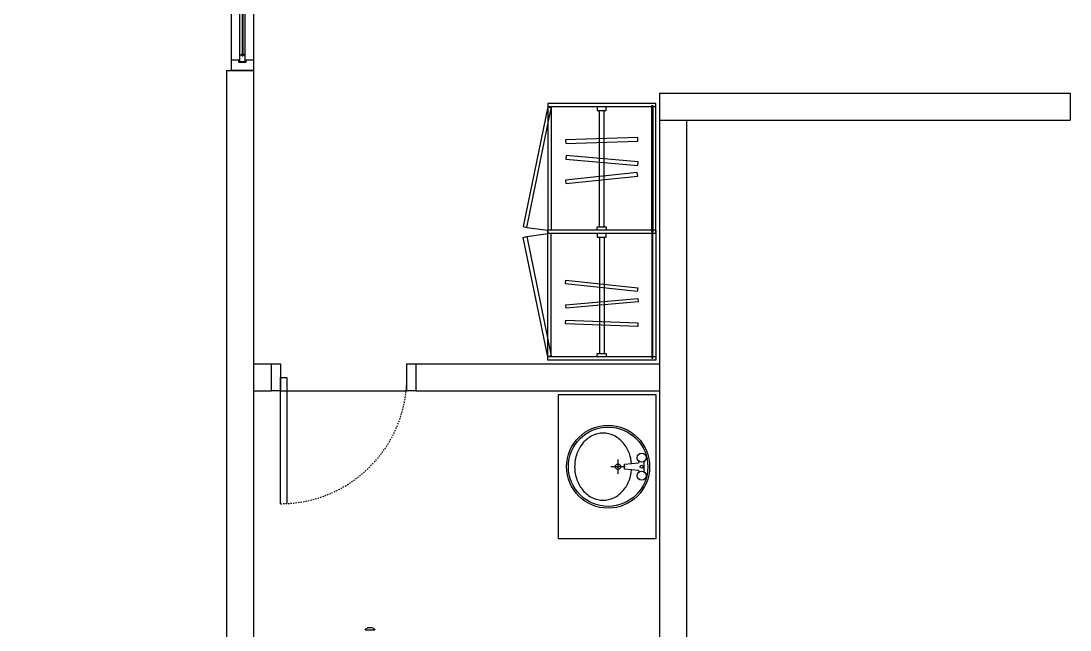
# Model space of a CAD drawing. Header units: millimetres. Extents: x 13515 to 183937, y -33900 to -660.
# Drawn here: x 118576.5 to 118667.5, y -19335.1 to -19282.3 of the extents above; entities that cross this region are included whole.
import ezdxf

# ---------------------------------------------------------------- set-up
doc = ezdxf.new("R2010")
doc.units = ezdxf.units.MM
doc.header["$LTSCALE"] = 100
doc.header["$MEASUREMENT"] = 0
doc.linetypes.add('HID', pattern=[2.5, 1.5, -1])
doc.layers.get('0').update_dxf_attribs({"linetype": 'CONTINUOUS'})
for name, color, linetype in [('DOOR', 4, 'CONTINUOUS'), ('DOOR(OPEN ELE)', 5, 'CONTINUOUS'), ('ELE9', 9, 'CONTINUOUS'), ('TOI', 12, 'CONTINUOUS'), ('WIN', 4, 'CONTINUOUS')]:
    doc.layers.add(name, color=color, linetype=linetype)

# ---------------------------------------------------------------- blocks, each defined once
blk = doc.blocks.new('A$C48A05D18')
at = {"color": 8}
blk.add_wipeout([(50, 100), (175, 100), (175, 1000), (50, 1000)], dxfattribs=at).dxf.layer = 'WIN'
at = {"layer": 'WIN'}
for p, q in [((175, 1000), (50, 1000)), ((50, 940), (50, 1000)), ((175, 940), (175, 1000)), ((50, 160), (50, 940)), ((50, 940), (94, 940)), ((94, 953), (134, 953)), ((94, 953), (94, 940)), ((99, 950), (129, 950)), ((99, 950), (99, 912)), ((129, 950), (129, 912)), ((134, 953), (134, 940)), ((134, 940), (175, 940)), ((175, 160), (175, 940)), ((99, 912), (99, 188)), ((129, 912), (129, 188)), ((99, 188), (99, 150)), ((129, 188), (129, 150)), ((50, 160), (50, 100)), ((50, 160), (94, 160)), ((94, 147), (94, 160)), ((94, 147), (134, 147)), ((99, 150), (129, 150)), ((134, 147), (134, 160)), ((134, 160), (175, 160)), ((175, 160), (175, 100)), ((50, 100), (175, 100))]:
    blk.add_line(p, q, dxfattribs=at)
at = {"layer": 'WIN', "color": 8}
for p, q in [((99, 912), (109, 912)), ((109, 912), (111, 917.5)), ((111, 917.5), (117, 917.5)), ((112, 184.5), (112, 915.5)), ((112, 915.5), (116, 915.5)), ((116, 184.5), (116, 915.5)), ((119, 912), (117, 917.5)), ((119, 912), (129, 912)), ((225, 550), (0, 550)), ((99, 188), (109, 188)), ((109, 188), (111, 182.5)), ((111, 182.5), (117, 182.5)), ((112, 184.5), (116, 184.5)), ((119, 188), (117, 182.5)), ((119, 188), (129, 188))]:
    blk.add_line(p, q, dxfattribs=at)
for centre, start, end in [((114, 912), 180, 250.52878), ((114, 912), 289.47122, 0), ((114, 188), 109.47122, 180), ((114, 188), 0, 70.52878)]:
    blk.add_arc(centre, 6, start, end, dxfattribs=at)
blk = doc.blocks.new('A$C154D126E')
at = {"layer": 'TOI'}
for p, q in [((259.3, 430), (200.7, 430)), ((203.8, 402), (200.7, 402)), ((216, 321), (208.8, 397.5)), ((251.2, 397.5), (244, 321)), ((259.3, 402), (256.2, 402)), ((244, 321), (216, 321)), ((230, 325), (230, 245)), ((270, 285), (190, 285))]:
    blk.add_line(p, q, dxfattribs=at)
for centre, radius in [((230, 230), 230), ((230, 230), 220), ((180, 416), 25), ((230, 416), 8), ((280, 416), 25), ((230, 285), 15)]:
    blk.add_circle(centre, radius, dxfattribs=at)
for centre, radius, start, end in [((230, 142.1), 218.4, 94.63774, 109.38487), ((203.8, 397), 5, 5.39095, 90), ((230, 142.1), 218.4, 70.61513, 85.36226), ((256.2, 397), 5, 90, 174.60905), ((203.6, 190.5), 162.4, 130.34665, 154.00528), ((219.6, 171.6), 187.1, 109.38487, 130.34665), ((240.4, 171.6), 187.1, 49.65335, 70.61513), ((256.4, 190.5), 162.4, 25.99472, 49.65335), ((178.9, 202.5), 134.9, 154.00528, 180), ((281.1, 202.5), 134.9, 0, 25.99472), ((178.9, 202.5), 134.9, 180, 205.99472), ((281.1, 202.5), 134.9, 334.00528, 0), ((203.6, 214.5), 162.4, 205.99472, 229.65335), ((256.4, 214.5), 162.4, 310.34665, 334.00528), ((219.6, 233.4), 187.1, 229.65335, 250.61513), ((240.4, 233.4), 187.1, 289.38487, 310.34665), ((230, 262.9), 218.4, 250.61513, 270), ((230, 262.9), 218.4, 270, 289.38487)]:
    blk.add_arc(centre, radius, start, end, dxfattribs=at)
blk = doc.blocks.new('A$C5E8D039A')
at = {"layer": 'DOOR'}
for points in [[(-25, 750), (-25, 800), (125, 800), (125, 750)], [(-25, 0), (-25, 50), (125, 50), (125, 0)]]:
    blk.add_lwpolyline(points, close=True, dxfattribs=at)
blk.add_lwpolyline([(750, 50), (50, 50), (50, 85), (749.2, 85)], dxfattribs=at)
at = {"layer": 'DOOR(OPEN ELE)', "linetype": 'HID', "ltscale": 0.05}
blk.add_arc((50, 50), 700, 0, 90, dxfattribs=at)
blk = doc.blocks.new('FGHJ')
at = {"layer": 'ELE9'}
for p, q in [((36998704.1, 61513.3), (36998104.1, 61513.3, 0)), ((36998704.1, 61513.3, 0), (36998104.1, 61513.3, 0)), ((36998104.1, 61513.3, 0), (36998104.1, 60793.3, 0)), ((36998704.1, 61513.3, 0), (36998104.1, 61513.3, 0)), ((36998704.1, 60793.3, 0), (36998704.1, 61513.3, 0)), ((36998104.1, 61495.3, 0), (36997969.1, 60833.1, 0)), ((36997988.1, 60826.8, 0), (36998123.1, 61489.1, 0)), ((36998704.1, 61495.3, 0), (36998104.1, 61495.3, 0)), ((36998123.1, 61489.1, 0), (36998104.1, 61495.3, 0)), ((36998124.1, 61495.3, 0), (36998124.1, 60811.3, 0)), ((36998391.6, 60831.3, 0), (36998391.6, 61475.3, 0)), ((36998416.6, 60831.3, 0), (36998416.6, 61475.3, 0)), ((36998682.1, 60802.3, 0), (36998682.1, 61502.5, 0)), ((36998682.1, 61502.5, 0), (36998686.1, 61502.5, 0)), ((36998686.1, 61502.5, 0), (36998686.1, 60802.3, 0)), ((36997969.1, 60833.1, 0), (36997988.1, 60826.8, 0)), ((36997988.1, 60826.8, 0), (36998104.1, 60811.3, 0)), ((36997969.1, 60771.6, 0), (36997988.1, 60777.9, 0)), ((36998104.1, 60109.3, 0), (36997969.1, 60771.6, 0)), ((36997988.1, 60777.9, 0), (36998104.1, 60793.3, 0)), ((36997988.1, 60777.9, 0), (36998123.1, 60115.6, 0)), ((36998704.1, 60811.3, 0), (36998104.1, 60811.3, 0)), ((36998104.1, 60811.3, 0), (36998104.1, 60793.3, 0)), ((36998104.1, 60091.3, 0), (36998104.1, 60811.3, 0)), ((36998704.1, 60811.3, 0), (36998104.1, 60811.3, 0)), ((36998104.1, 60793.3, 0), (36998104.1, 60811.3, 0)), ((36998704.1, 60793.3, 0), (36998104.1, 60793.3, 0)), ((36998704.1, 60793.3, 0), (36998104.1, 60793.3, 0)), ((36998704.1, 60811.3, 0), (36998124.1, 60811.3, 0)), ((36998704.1, 60793.3, 0), (36998124.1, 60793.3, 0)), ((36998124.1, 60109.3, 0), (36998124.1, 60793.3, 0)), ((36998391.6, 60773.3, 0), (36998391.6, 60129.3, 0)), ((36998416.6, 60773.3, 0), (36998416.6, 60129.3, 0)), ((36998686.1, 60802.3, 0), (36998682.1, 60802.3, 0)), ((36998682.1, 60802.3, 0), (36998682.1, 60102.2, 0)), ((36998686.1, 60802.3, 0), (36998682.1, 60802.3, 0)), ((36998686.1, 60102.2, 0), (36998686.1, 60802.3, 0)), ((36998704.1, 60793.3, 0), (36998704.1, 60811.3, 0)), ((36998704.1, 60811.3, 0), (36998704.1, 60091.3, 0)), ((36998704.1, 60811.3, 0), (36998704.1, 60793.3, 0)), ((36998123.1, 60115.6, 0), (36998104.1, 60109.3, 0)), ((36998704.1, 60109.3, 0), (36998104.1, 60109.3, 0)), ((36998704.1, 60091.3), (36998104.1, 60091.3, 0)), ((36998704.1, 60091.3, 0), (36998104.1, 60091.3, 0)), ((36998704.1, 60091.3, 0), (36998104.1, 60091.3, 0)), ((36998682.1, 60102.2, 0), (36998686.1, 60102.2, 0))]:
    blk.add_line(p, q, dxfattribs=at)
at = {"layer": 'ELE9', "ltscale": 0.1}
for points in [[(37030999.1, 67646.3), (37004299.1, 67646.3, 0.414214), (36980799.1, 44146.3), (36980799.1, 24146.3)], [(37030999.1, 67346.3), (37004299.1, 67346.3, 0.414214), (36981099.1, 44146.3), (36981099.1, 24146.3)]]:
    blk.add_lwpolyline(points, format="xyb", dxfattribs=at)
for points in [[(36996324.1, 61696.3), (36996324.1, 57146.3)], [(36996474.1, 61696.3), (36996474.1, 57146.3)], [(36998724.1, 61571.3), (37000999.1, 61571.3)], [(36998724.1, 61571.3), (36998724.1, 57146.3)], [(37000999.1, 61571.3), (37000999.1, 61421.3)], [(36998724.1, 61421.3), (37000999.1, 61421.3)], [(36998874.1, 61421.3), (36998874.1, 57146.3)], [(36996474.1, 60071.3), (36996574.1, 60071.3)], [(36997374.1, 60071.3), (36998724.1, 60071.3)], [(36996474.1, 59921.3), (36996574.1, 59921.3)], [(36996624.1, 59921.3), (36997324.1, 59921.3)], [(36997374.1, 59921.3), (36998724.1, 59921.3)]]:
    blk.add_lwpolyline(points, dxfattribs=at)
at = {"layer": 'ELE9', "elevation": 0}
for points in [[(36998429.1, 61495.3), (36998379.1, 61495.3), (36998379.1, 61475.3), (36998429.1, 61475.3)], [(36998603.2, 61326), (36998203.5, 61312.1), (36998204.2, 61292.1), (36998603.9, 61306)], [(36998605, 61190.6), (36998206.6, 61225.4), (36998204.8, 61205.5), (36998603.3, 61170.6)], [(36998600.9, 61131.5), (36998203.1, 61089.7), (36998205.2, 61069.8), (36998603, 61111.6)], [(36998429.1, 60811.3), (36998379.1, 60811.3), (36998379.1, 60831.3), (36998429.1, 60831.3)], [(36998429.1, 60793.3), (36998379.1, 60793.3), (36998379.1, 60773.3), (36998429.1, 60773.3)], [(36998600.9, 60473.1), (36998203.1, 60515), (36998205.2, 60534.8), (36998603, 60493)], [(36998605, 60414.1), (36998206.6, 60379.2), (36998204.8, 60399.2), (36998603.3, 60434)], [(36998603.2, 60278.7), (36998203.5, 60292.6), (36998204.2, 60312.6), (36998603.9, 60298.6)], [(36998429.1, 60109.3), (36998379.1, 60109.3), (36998379.1, 60129.3), (36998429.1, 60129.3)]]:
    blk.add_lwpolyline(points, close=True, dxfattribs=at)
at = {"layer": 'ELE9'}
blk.add_lwpolyline([(36998164.1, 59101.3), (36998164.1, 59901.3), (36998704.1, 59901.3), (36998704.1, 59101.3)], close=True, dxfattribs=at)
blk.add_lwpolyline([(36997093, 58596.3, -0.106445), (36997098.7, 58604.5, 0.296117), (36997106.4, 58609.2, -0.043036), (36997110.3, 58610.3), (36997128.8, 58610.3, -0.249566), (36997146, 58596.3)], format="xyb", close=True, dxfattribs=at)
at = {"layer": 'ELE9', "rotation": 270}
blk.add_blockref('A$C5E8D039A', (36996574.1, 60046.3), dxfattribs=at)
at = {"layer": 'ELE9', "ltscale": 0.1, "rotation": 270}
blk.add_blockref('A$C154D126E', (36998209.1, 59731.3), dxfattribs=at)
at = {"layer": 'ELE9', "ltscale": 1000, "xscale": -1, "rotation": 180}
blk.add_blockref('A$C48A05D18', (36996299.1, 62696.3), dxfattribs=at)
at = {"layer": 'ELE9', "ltscale": 0.1}
blk.add_lwpolyline([(36996324.1, 61696.3), (36996474.1, 61696.3)], dxfattribs=at)

msp = doc.modelspace()

# ---------------------------------------------------------------- block references
at = {"xscale": 0.01565102769230769, "yscale": 0.01565102769230769, "zscale": 0.01565102769230769}
msp.add_blockref('FGHJ', (-460436.194, -20252.242), dxfattribs=at)

doc.saveas('drawing.dxf')
